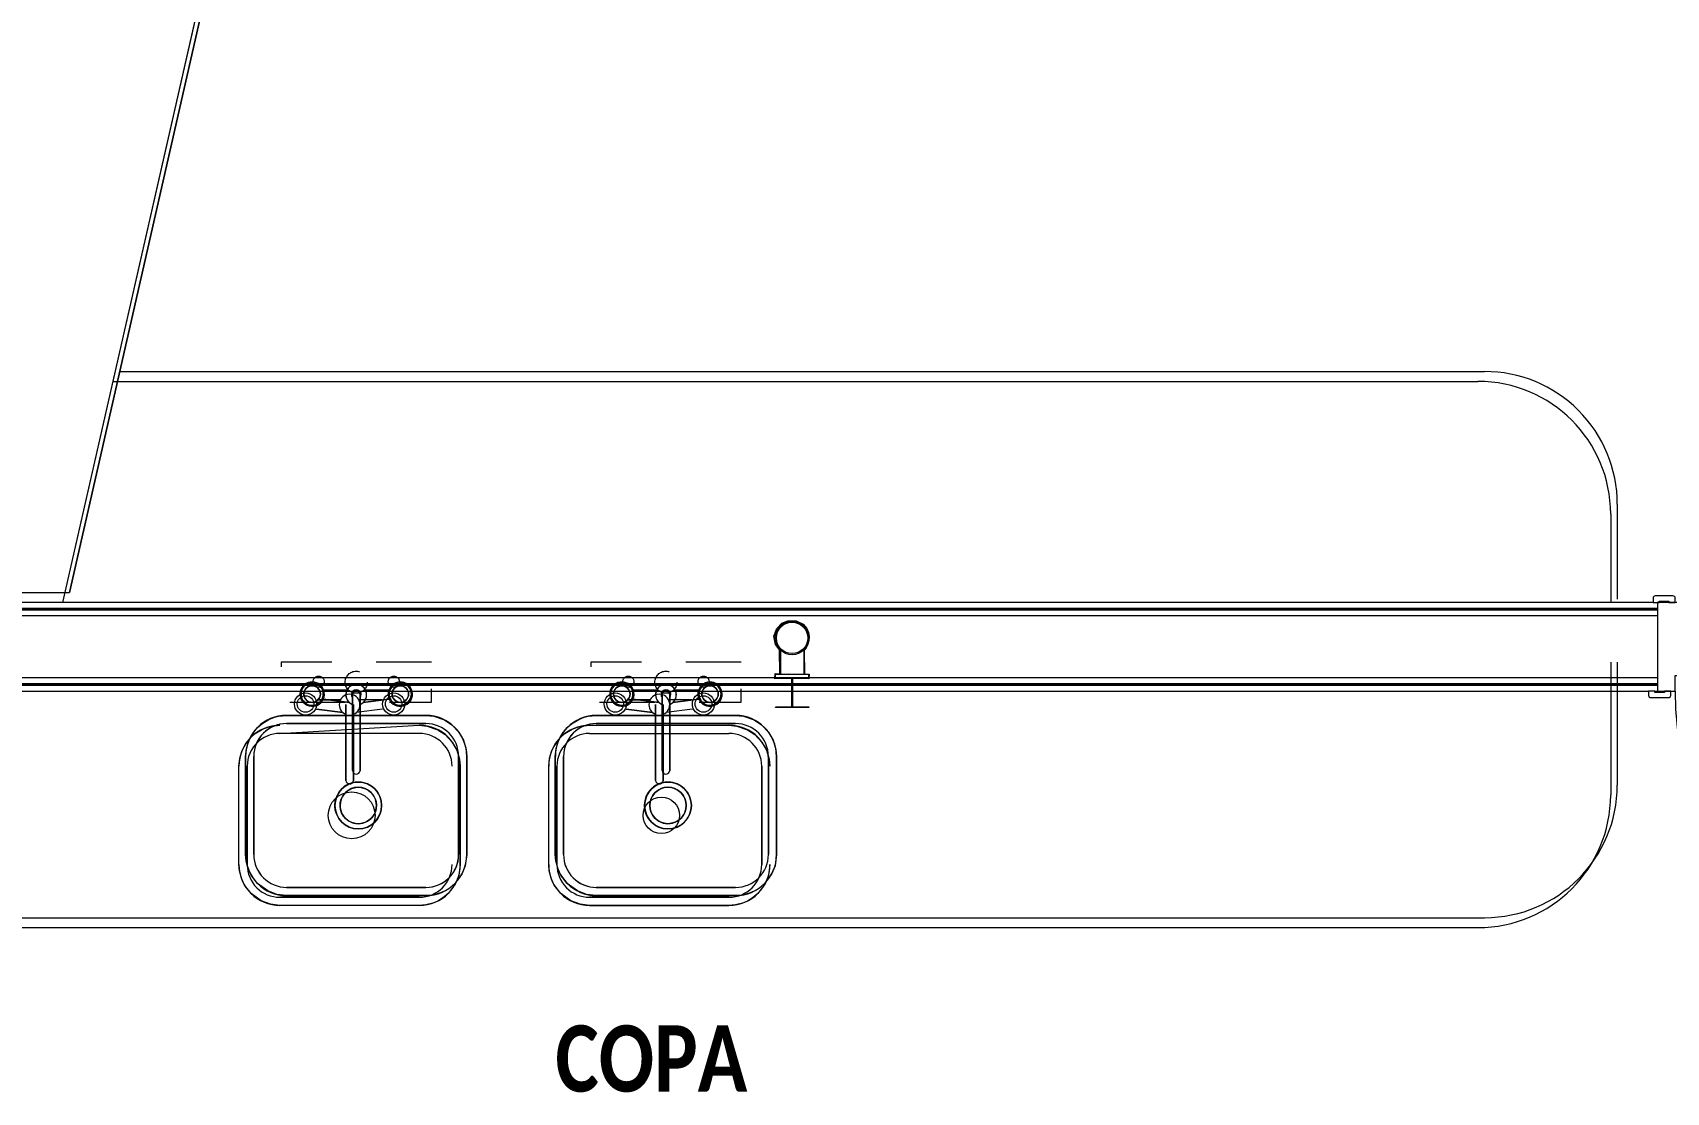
# Model space of a CAD drawing. Extents: x -14.2 to 52.3, y 3.7 to 90.9.
# Drawn here: x 23.91 to 27.602, y 9.316 to 11.713 of the extents above; entities that cross this region are included whole.
import ezdxf

# ---------------------------------------------------------------- set-up
doc = ezdxf.new("R2010")
doc.units = 0
doc.linetypes.add('limpo_PINI-PSG-PE-0102-LAZ-R00$0$IMPORT-HIDDEN2 _2_', pattern=[187.5, 125, -62.5])
for name, color, linetype, lineweight in [('limpo_PINI-PSG-PE-0102-LAZ-R00$0$0-20', 7, 'Continuous', 5), ('limpo_PINI-PSG-PE-0102-LAZ-R00$0$A-AREA-IDEN', 2, 'Continuous', 5), ('limpo_PINI-PSG-PE-0102-LAZ-R00$0$A-DETL-GENF', 1, 'Continuous', 5), ('limpo_PINI-PSG-PE-0102-LAZ-R00$0$A-DOOR', 31, 'Continuous', 5), ('limpo_PINI-PSG-PE-0102-LAZ-R00$0$A-WALL', 1, 'Continuous', 5), ('limpo_PINI-PSG-PE-0102-LAZ-R00$0$A-WALL-FNSH', 1, 'Continuous', 40), ('limpo_PINI-PSG-PE-0102-LAZ-R00$0$ARQ_WC_COZ', 135, 'Continuous', 5), ('limpo_PINI-PSG-PE-0102-LAZ-R00$0$LAYOUT_AMB_LAZ_dwg', 8, 'Continuous', 5), ('limpo_PINI-PSG-PE-0102-LAZ-R00$0$PNIN-HID-PL-0009-LAZ-R00_dwg', 8, 'Continuous', 5), ('limpo_PINI-PSG-PE-0102-LAZ-R00$0$TINTERNO', 135, 'Continuous', 5)]:
    doc.layers.add(name, color=color, linetype=linetype, lineweight=lineweight)
doc.layers.add('limpo_PINI-PSG-PE-0102-LAZ-R00$0$0-8', color=7, linetype='Continuous', lineweight=5, true_color=0x999999)
doc.layers.add('limpo_PINI-PSG-PE-0102-LAZ-R00$0$XR_ARQT', color=7, linetype='Continuous')
doc.layers.add('XR_ARQT', color=7, linetype='Continuous')
doc.styles.add('limpo_PINI-PSG-PE-0102-LAZ-R00$0$Calibri_B', font='calibrib.ttf', dxfattribs={"width": 0.8, "height": 150})

# ---------------------------------------------------------------- blocks, each defined once
blk = doc.blocks.new('limpo_PINI-PSG-PE-0102-LAZ-R00$0$LAZ GERAL - PNE_dwg-25011385-009 - PRE - PAV_ LAZER - GERAL')
at = {"layer": 'limpo_PINI-PSG-PE-0102-LAZ-R00$0$0-20', "flags": 128}
for points in [[(2.8566, -14.6616), (3.1714, -14.6616), (3.1893, -14.6634), (3.2132, -14.6716), (3.2301, -14.6826), (3.2461, -14.6994), (3.2564, -14.7175), (3.2627, -14.7384), (3.264, -14.7542), (3.264, -14.9764), (3.2606, -15.0015), (3.2526, -15.021), (3.2369, -15.0419), (3.2237, -15.0528), (3.2134, -15.059), (3.202, -15.0638), (3.186, -15.0679), (3.1714, -15.069), (2.8566, -15.069), (2.8348, -15.0664), (2.8139, -15.0586), (2.7911, -15.0419), (2.7766, -15.0231), (2.7701, -15.0095), (2.7651, -14.9907), (2.764, -14.9764), (2.764, -14.7542), (2.7658, -14.7361), (2.771, -14.7189), (2.7794, -14.7031), (2.7911, -14.6887), (2.8007, -14.6803), (2.8168, -14.6706), (2.8294, -14.6657), (2.8384, -14.6634)], [(3.5566, -14.6616), (3.8714, -14.6616), (3.8893, -14.6634), (3.9132, -14.6716), (3.9301, -14.6826), (3.9461, -14.6994), (3.9564, -14.7175), (3.9627, -14.7384), (3.964, -14.7542), (3.964, -14.9764), (3.9606, -15.0015), (3.9526, -15.021), (3.9369, -15.0419), (3.9237, -15.0528), (3.9134, -15.059), (3.902, -15.0638), (3.886, -15.0679), (3.8714, -15.069), (3.5566, -15.069), (3.5348, -15.0664), (3.5139, -15.0586), (3.4911, -15.0419), (3.4766, -15.0231), (3.4701, -15.0095), (3.4651, -14.9907), (3.464, -14.9764), (3.464, -14.7542), (3.4658, -14.7361), (3.471, -14.7189), (3.4794, -14.7031), (3.4911, -14.6887), (3.5007, -14.6803), (3.5168, -14.6706), (3.5294, -14.6657), (3.5384, -14.6634)]]:
    blk.add_lwpolyline(points, close=True, dxfattribs=at)
at = {"layer": 'limpo_PINI-PSG-PE-0102-LAZ-R00$0$0-8'}
for p, q in [((2.4796, -13.884), (5.5643, -13.884)), ((1.3655, -14.384), (2.3659, -14.384)), ((5.8643, -14.5414), (5.8643, -14.819)), ((3.0054, -14.6368), (3.0054, -14.6215)), ((3.0226, -14.6215), (3.0226, -14.6368)), ((3.7054, -14.6368), (3.7054, -14.6215)), ((3.7226, -14.6215), (3.7226, -14.6368)), ((2.8566, -14.6801), (3.0054, -14.6801)), ((3.5566, -14.6801), (3.7054, -14.6801)), ((2.0985, -15.119), (5.5643, -15.119))]:
    blk.add_line(p, q, dxfattribs=at)
at = {"layer": 'limpo_PINI-PSG-PE-0102-LAZ-R00$0$0-8', "flags": 128}
for points in [[(2.7226, -12.8155), (2.3659, -14.384), (2.7226, -12.8155)], [(5.8643, -14.184), (5.8643, -14.384), (5.8643, -14.3991)], [(2.9403, -14.6042), (2.9931, -14.6042), (2.9403, -14.6042)], [(3.0226, -14.6149), (3.0226, -14.7868), (3.0226, -14.6368), (3.0226, -14.6215), (3.0226, -14.6149)], [(3.6403, -14.6042), (3.6931, -14.6042), (3.6403, -14.6042)], [(3.7226, -14.6149), (3.7226, -14.7868), (3.7226, -14.6368), (3.7226, -14.6215), (3.7226, -14.6149)], [(3.0226, -14.6616), (3.1714, -14.6616), (3.0927, -14.6616), (3.014, -14.6616), (2.9353, -14.6616), (2.8566, -14.6616), (3.0054, -14.6616)], [(3.1714, -14.6801), (3.0927, -14.6801), (3.014, -14.6801), (2.9353, -14.6801), (2.8566, -14.6801), (2.9353, -14.6801), (3.014, -14.6801), (3.0927, -14.6801), (3.1714, -14.6801), (3.0226, -14.6801)], [(3.7226, -14.6616), (3.8714, -14.6616), (3.7927, -14.6616), (3.714, -14.6616), (3.6353, -14.6616), (3.5566, -14.6616), (3.7054, -14.6616)], [(3.8714, -14.6801), (3.7927, -14.6801), (3.714, -14.6801), (3.6353, -14.6801), (3.5566, -14.6801), (3.6353, -14.6801), (3.714, -14.6801), (3.7927, -14.6801), (3.8714, -14.6801), (3.7226, -14.6801)], [(2.7825, -14.7542), (2.7825, -14.8098), (2.7825, -14.8653), (2.7825, -14.9209), (2.7825, -14.9764), (2.7825, -14.9209), (2.7825, -14.8653), (2.7825, -14.8098), (2.7825, -14.7542), (2.7825, -14.9764)], [(3.2455, -14.7542), (3.2455, -14.9764), (3.2455, -14.9209), (3.2455, -14.8653), (3.2455, -14.8098), (3.2455, -14.7542), (3.2455, -14.8098), (3.2455, -14.8653), (3.2455, -14.9209), (3.2455, -14.9764)], [(3.264, -14.9764), (3.264, -14.9209), (3.264, -14.8653), (3.264, -14.8098), (3.264, -14.7542), (3.264, -14.9764)], [(3.4825, -14.7542), (3.4825, -14.8098), (3.4825, -14.8653), (3.4825, -14.9209), (3.4825, -14.9764), (3.4825, -14.9209), (3.4825, -14.8653), (3.4825, -14.8098), (3.4825, -14.7542), (3.4825, -14.9764)], [(3.9455, -14.7542), (3.9455, -14.9764), (3.9455, -14.9209), (3.9455, -14.8653), (3.9455, -14.8098), (3.9455, -14.7542), (3.9455, -14.8098), (3.9455, -14.8653), (3.9455, -14.9209), (3.9455, -14.9764)], [(3.1714, -15.0505), (2.8566, -15.0505), (2.9353, -15.0505), (3.014, -15.0505), (3.0927, -15.0505), (3.1714, -15.0505), (3.0927, -15.0505), (3.014, -15.0505), (2.9353, -15.0505), (2.8566, -15.0505)], [(3.8714, -15.0505), (3.5566, -15.0505), (3.6353, -15.0505), (3.714, -15.0505), (3.7927, -15.0505), (3.8714, -15.0505), (3.7927, -15.0505), (3.714, -15.0505), (3.6353, -15.0505), (3.5566, -15.0505)]]:
    blk.add_lwpolyline(points, dxfattribs=at)
for points in [[(3.0054, -14.7865), (3.0054, -14.6149)], [(3.0349, -14.6042), (3.0877, -14.6042)], [(3.7054, -14.7865), (3.7054, -14.6149)], [(3.7349, -14.6042), (3.7877, -14.6042)], [(2.9988, -14.6328), (2.9394, -14.6251)], [(3.0886, -14.6251), (3.0292, -14.6328)], [(3.6988, -14.6328), (3.6394, -14.6251)], [(3.7886, -14.6251), (3.7292, -14.6328)], [(2.764, -14.7542), (2.764, -14.8098), (2.764, -14.8653), (2.764, -14.9209), (2.764, -14.9764)], [(3.464, -14.7542), (3.464, -14.8098), (3.464, -14.8653), (3.464, -14.9209), (3.464, -14.9764)], [(3.964, -14.9764), (3.964, -14.9209), (3.964, -14.8653), (3.964, -14.8098), (3.964, -14.7542)], [(2.8566, -15.069), (2.9353, -15.069), (3.014, -15.069), (3.0927, -15.069), (3.1714, -15.069)], [(3.5566, -15.069), (3.6353, -15.069), (3.714, -15.069), (3.7927, -15.069), (3.8714, -15.069)]]:
    blk.add_lwpolyline(points, close=True, dxfattribs=at)
at = {"layer": 'limpo_PINI-PSG-PE-0102-LAZ-R00$0$0-8'}
for centre, radius in [((3.0186, -14.8653), 0.0529), ((3.7186, -14.8653), 0.0412)]:
    blk.add_circle(centre, radius, dxfattribs=at)
for centre, radius, start, end in [((3.014, -14.6149), 0.00861, 0, 180), ((3.014, -14.6149), 0.0235, 310.3393, 27.07), ((3.714, -14.6149), 0.0108, 322.7455, 217.2536), ((3.714, -14.6149), 0.0235, 310.3393, 27.07), ((3.8136, -14.6134), 0.0187, 269.9998, 89.9998), ((3.1714, -14.7542), 0.0926, 0, 90), ((3.1714, -14.7542), 0.0926, 0, 90), ((3.014, -14.7855), 0.0087, 186.7527, 350.9019), ((3.7186, -14.8653), 0.0412, 0, 180)]:
    blk.add_arc(centre, radius, start, end, dxfattribs=at)
for centre, major_axis, start_param, end_param in [((5.5643, -14.184), (-0.1148, 0.2772), 4.319691, 5.890488), ((2.9144, -14.6135), (-0.0275, 0.0016), 3.545381, 9.049741), ((3.1136, -14.6135), (-0.0276, 0.0004), 0.449153, 5.953753), ((3.6144, -14.6135), (-0.0269, 0.006), 3.706255, 9.210615), ((3.8136, -14.6135), (0.0269, 0.0059), 3.358918, 8.863518), ((2.9143, -14.6135), (0.0231, 0.0096), 1.178102, 4.319695), ((2.9143, -14.6135), (0.0131, 0.0213), 0.553575, 3.695168), ((2.9143, -14.6134), (0.0054, 0.0179), 0.293999, 3.435591), ((2.9143, -14.6134), (0.0098, 0.0159), 0.553577, 3.69517), ((2.9143, -14.6135), (-0.0096, 0.0231), 2.748894, 5.890487), ((2.9143, -14.6135), (-0.0177, 0.0177), 2.356194, 5.497787), ((2.9143, -14.6134), (-0.0182, 0.0043), 1.802619, 4.944211), ((2.9143, -14.6134), (-0.0132, 0.0132), 2.356194, 5.497787), ((2.9144, -14.6135), (-0.0226, 0.0158), 3.316843, 4.095668), ((2.9144, -14.6135), (-0.0269, 0.006), 2.927429, 3.706254), ((3.014, -14.6149), (-0.0221, 0.0081), 6.162744, 7.501949), ((3.014, -14.6149), (-0.019, 0.0138), 0.156462, 1.495667), ((3.014, -14.6149), (0.0166, 0.0166), 0.785389, 3.551763), ((3.014, -14.6149), (-0.0166, 0.0166), 5.497782, 6.596118), ((3.014, -14.6149), (-0.0069, 0.00833), 3.370057, 7.812061), ((3.014, -14.6149), (0.0103, 0.0035), 5.307874, 9.749878), ((3.014, -14.6149), (-0.0085, 0.00138), 3.302481, 6.444049), ((3.014, -14.6149), (-0.023, 0.0048), 2.151104, 4.917478), ((3.014, -14.6149), (0.0123, 0.02), 5.734016, 6.832351), ((3.014, -14.6149), (-0.0235, 0.001), 2.315523, 3.654728), ((3.1136, -14.6135), (-0.0275, 0.0014), 5.988732, 6.767317), ((3.1136, -14.6135), (-0.0271, 0.0048), 6.114626, 6.893211), ((3.1136, -14.6135), (-0.0177, 0.0177), 5.49779, 8.639383), ((3.1136, -14.6135), (-0.025, 0), 4.712389, 7.853982), ((3.1136, -14.6134), (-0.0132, 0.0132), 5.497779, 8.639372), ((3.1136, -14.6134), (0.0132, 0.0132), 0.785395, 3.926988), ((3.1136, -14.6135), (0.0239, 0.0072), 4.418386, 7.559978), ((3.1136, -14.6135), (0, 0.025), 3.141585, 6.283178), ((3.1136, -14.6134), (0.0185, 0.003), 4.551514, 7.693106), ((3.1136, -14.6134), (-0.0098, 0.0159), 2.58802, 5.729612), ((3.6143, -14.6135), (-0.0131, 0.0213), 5.729609, 8.871201), ((3.6143, -14.6135), (-0.0247, 0.004), 4.873264, 8.014856), ((3.6143, -14.6134), (0.0054, 0.0179), 0.294001, 3.435594), ((3.6143, -14.6134), (0.0186, 0.0023), 1.448308, 4.5899), ((3.6143, -14.6135), (-0.0247, 0.004), 1.731669, 4.873262), ((3.6143, -14.6135), (-0.0131, 0.0213), 2.588019, 5.729612), ((3.6143, -14.6134), (0.0182, 0.0043), 4.480562, 7.622155), ((3.6143, -14.6134), (-0.0098, 0.0159), 2.58802, 5.729612), ((3.6144, -14.6135), (-0.0226, 0.0158), 3.31684, 4.095665), ((3.6144, -14.6135), (0.0272, 0.0047), 5.676323, 6.455148), ((3.714, -14.6149), (-0.0156, 0.0176), 0.37096, 1.710165), ((3.714, -14.6149), (0.02, 0.0123), 2.119967, 3.459172), ((3.714, -14.6149), (0.0217, 0.009), 1.178099, 3.944473), ((3.714, -14.6149), (-0.0229, 0.0054), 4.944212, 6.042547), ((3.714, -14.6149), (-0.0063, 0.0088), 3.44101, 7.883014), ((3.714, -14.6149), (-0.00796, 0.0033), 3.534293, 6.675886), ((3.714, -14.6149), (-0.00838, 0.00198), 3.373429, 6.514997), ((3.714, -14.6149), (-0.0044, 0.0231), 3.329211, 6.095585), ((3.714, -14.6149), (0.0228, 0.0055), 0.236234, 1.334569), ((3.714, -14.6149), (-0.0185, 0.0145), 2.940047, 4.279252), ((3.8136, -14.6135), (-0.0272, 0.0047), 6.111223, 6.889808), ((3.8136, -14.6135), (-0.012, 0.0248), 0.777719, 1.556303), ((3.8136, -14.6135), (-0.004, 0.0247), 6.122308, 9.263901), ((3.8136, -14.6135), (-0.0231, 0.0096), 5.105083, 8.246676), ((3.8136, -14.6134), (-0.0098, 0.0159), 5.729612, 8.871205), ((3.8136, -14.6134), (-0.0159, 0.0098), 5.265962, 8.407554), ((3.8136, -14.6135), (0.0177, 0.0177), 3.926992, 7.068585), ((3.8136, -14.6135), (0.0031, 0.0248), 3.264081, 6.405673), ((3.8136, -14.6134), (0.0173, 0.0072), 4.319685, 7.461278), ((3.014, -14.6149), (0.0213, 0.0099), 3.574958, 3.903792), ((3.014, -14.6149), (0.0215, 0.0096), 4.668173, 4.997007), ((3.714, -14.6149), (-0.0221, 0.0081), 1.218768, 1.547602), ((3.714, -14.6149), (0.0197, 0.0129), 4.507295, 4.83613), ((2.8566, -14.7542), (0.0354, 0.0855), 0.392698, 1.963494), ((2.8566, -14.7542), (-0.0655, 0.0655), 5.49779, 7.068587), ((2.8566, -14.7542), (-0.0389, 0.063), 5.72961, 7.300407), ((2.8566, -14.7542), (-0.0389, 0.063), 5.729612, 7.300408), ((2.8566, -14.7542), (-0.0524, 0.0524), 5.49779, 7.068587), ((3.1714, -14.7542), (-0.0433, 0.0601), 4.08787, 5.658666), ((3.1714, -14.7542), (-0.0433, 0.0601), 4.08787, 5.658666), ((3.1714, -14.7542), (-0.0433, 0.0601), 4.08787, 5.658666), ((3.5566, -14.7542), (-0.0268, 0.0886), 5.989185, 7.559981), ((3.5566, -14.7542), (-0.0213, 0.0901), 6.051366, 7.622162), ((3.5566, -14.7542), (-0.0283, 0.0684), 5.890489, 7.461285), ((3.5566, -14.7542), (-0.0283, 0.0684), 5.890488, 7.461284), ((3.5566, -14.7542), (-0.0215, 0.0709), 5.989185, 7.559982), ((3.8714, -14.7542), (-0.0354, 0.0855), 4.319691, 5.890487), ((3.8714, -14.7542), (-0.0354, 0.0855), 4.319691, 5.890487), ((3.8714, -14.7542), (-0.0283, 0.0684), 4.319691, 5.890488), ((3.8714, -14.7542), (-0.0283, 0.0684), 4.319691, 5.890488), ((3.8714, -14.7542), (-0.0283, 0.0684), 4.319691, 5.890488), ((3.014, -14.7855), (-0.0079, 0.00365), 0.550326, 3.415271), ((3.714, -14.7855), (0.00578, 0.0065), 2.41512, 5.280064), ((3.714, -14.7855), (0.00578, 0.0065), 2.415121, 5.280066), ((3.0186, -14.8653), (0.045, 0.0278), 5.729611, 8.871203), ((3.0186, -14.8653), (-0.0506, 0.0153), 3.435595, 6.577191), ((3.0186, -14.8653), (-0.0506, 0.0153), 3.435595, 6.577188), ((3.0186, -14.8653), (0.0341, 0.0231), 5.688038, 8.829631), ((3.0186, -14.8653), (0.0341, 0.0231), 5.688038, 8.829631), ((3.0186, -14.8653), (0.0334, 0.0241), 5.658661, 8.800253), ((3.7186, -14.8653), (0.0489, 0.0203), 5.890485, 9.03208), ((3.7186, -14.8653), (0.0489, 0.0203), 5.890485, 9.032077), ((3.7186, -14.8653), (0.0489, 0.0203), 5.890485, 9.032077), ((3.7186, -14.8653), (0.038, 0.0158), 5.890478, 9.032071), ((3.7186, -14.8653), (0.038, 0.0158), 5.890478, 9.032071), ((5.5643, -14.819), (0, 0.3), 3.141593, 4.712389), ((3.0186, -14.8653), (-0.0153, 0.0506), 1.276794, 4.418386), ((3.0186, -14.8653), (0.0203, 0.0489), 1.963499, 5.105089), ((3.0186, -14.8653), (0.0203, 0.0489), 1.963496, 5.105088), ((3.0186, -14.8653), (-0.0216, 0.035), 1.017219, 4.158812), ((3.0186, -14.8653), (-0.0216, 0.035), 1.017219, 4.158812), ((3.0186, -14.8653), (-0.0334, 0.0241), 0.624522, 3.766115), ((3.7186, -14.8653), (0.0429, 0.0309), 2.517069, 5.658662), ((3.7186, -14.8653), (0.0203, 0.0489), 1.963495, 5.105085), ((3.7186, -14.8653), (0.0429, 0.0309), 2.51707, 5.658662), ((3.7186, -14.8653), (0.0291, 0.0291), 2.356196, 5.497789), ((3.7186, -14.8653), (0.0291, 0.0291), 2.356196, 5.497789), ((3.7186, -14.8653), (-0.038, 0.0158), 0.392701, 3.534293), ((2.8566, -14.9764), (0.0487, 0.0788), 2.124368, 3.695165), ((2.8566, -14.9764), (0.0354, 0.0855), 1.963492, 3.534289), ((2.8566, -14.9764), (0.0283, 0.0684), 1.963496, 3.534293), ((2.8566, -14.9764), (0.0283, 0.0684), 1.963495, 3.534292), ((2.8566, -14.9764), (-0.0119, 0.0731), 1.40992, 2.980717), ((3.1714, -14.9764), (0.0721, 0.017), 4.480566, 6.051363), ((3.1714, -14.9764), (0.0721, 0.017), 4.480566, 6.051363), ((3.1714, -14.9764), (0.0213, 0.0901), 3.373416, 4.944212), ((3.1714, -14.9764), (-0.0148, 0.0914), 2.980716, 4.551512), ((3.1714, -14.9764), (0.0684, 0.0283), 4.319693, 5.890489), ((3.5566, -14.9764), (-0.0788, 0.0487), 0.553574, 2.12437), ((3.5566, -14.9764), (-0.0855, 0.0354), 0.392701, 1.963497), ((3.5566, -14.9764), (-0.0584, 0.0456), 0.662908, 2.233704), ((3.5566, -14.9764), (-0.0584, 0.0456), 0.662908, 2.233704), ((3.5566, -14.9764), (-0.0653, 0.035), 0.491398, 2.062195), ((3.8714, -14.9764), (0.0524, 0.0524), 3.926991, 5.497787), ((3.8714, -14.9764), (0.0524, 0.0524), 3.926991, 5.497787), ((3.8714, -14.9764), (0, 0.0926), 3.141593, 4.712389), ((3.8714, -14.9764), (0.0148, 0.0914), 3.302467, 4.873263), ((3.8714, -14.9764), (0.0524, 0.0524), 3.926991, 5.497787)]:
    blk.add_ellipse(centre, major_axis=major_axis, ratio=1, start_param=start_param, end_param=end_param, dxfattribs=at)
for centre, major_axis in [((2.9143, -14.6134), (0.0173, 0.0072)), ((3.1136, -14.6134), (0.0132, 0.0132)), ((3.6143, -14.6134), (0.0182, 0.0043)), ((3.8136, -14.6134), (-0.0132, 0.0132)), ((3.7186, -14.8653), (0.0489, 0.0203)), ((3.0186, -14.8653), (0.0334, 0.0241))]:
    blk.add_ellipse(centre, major_axis=major_axis, ratio=1, dxfattribs=at)
blk = doc.blocks.new('limpo_PINI-PSG-PE-0102-LAZ-R00$0$DAA_002_MAD_ABR_1FO - 80 X 210-2120644-5PPE_008_LAZER__P_A_0_09_')
at = {"layer": 'limpo_PINI-PSG-PE-0102-LAZ-R00$0$A-DETL-GENF', "lineweight": 15}
for p, q in [((-405, 115), (-445, 115)), ((445, 115), (405, 115)), ((-450, 110), (-450, 100)), ((-450, 100), (-436, 100)), ((-390, 100), (-440, 100)), ((-440, 100), (-440, -100)), ((-436, 100), (-436, 103)), ((-436, 103), (-414, 103)), ((-414, 103), (-414, 100)), ((-414, 100), (-400, 100)), ((-400, 100), (-400, 110)), ((-390, -65), (-390, 100)), ((390, 100), (390, -65)), ((440, 100), (390, 100)), ((400, 110), (400, 100)), ((400, 100), (414, 100)), ((414, 100), (414, 103)), ((414, 103), (436, 103)), ((436, 103), (436, 100)), ((436, 100), (450, 100)), ((440, -100), (440, 100)), ((450, 100), (450, 110)), ((-400, -100), (-400, -65)), ((-400, -65), (-390, -65)), ((390, -65), (400, -65)), ((400, -65), (400, -100)), ((-446, -100), (-460, -100)), ((-460, -100), (-460, -110)), ((-446, -103), (-446, -100)), ((-424, -103), (-446, -103)), ((-440, -100), (-400, -100)), ((-410, -100), (-424, -100)), ((-424, -100), (-424, -103)), ((-410, -110), (-410, -100)), ((365, -100), (365, -900)), ((400, -100), (365, -100)), ((400, -900), (400, -100)), ((400, -100), (440, -100)), ((424, -100), (410, -100)), ((410, -100), (410, -110)), ((424, -103), (424, -100)), ((446, -103), (424, -103)), ((460, -100), (446, -100)), ((446, -100), (446, -103)), ((460, -110), (460, -100)), ((-455, -115), (-415, -115)), ((415, -115), (455, -115)), ((365, -900), (400, -900))]:
    blk.add_line(p, q, dxfattribs=at)
at = {"layer": 'limpo_PINI-PSG-PE-0102-LAZ-R00$0$A-DETL-GENF'}
for p, q in [((400, -65), (405, -65)), ((405, -65), (405, -100)), ((365, -105), (400, -105)), ((330, -745), (330, -865)), ((340, -845), (340, -745)), ((425, -745), (425, -845)), ((435, -865), (435, -745)), ((340, -845), (340, -855)), ((360, -845), (340, -845)), ((365, -820), (360, -820)), ((360, -820), (360, -845)), ((360, -845), (360, -855)), ((365, -880), (365, -820)), ((400, -820), (400, -880)), ((405, -820), (400, -820)), ((405, -845), (405, -820)), ((405, -845), (405, -855)), ((425, -845), (405, -845)), ((425, -845), (425, -855)), ((340, -865), (340, -855)), ((340, -855), (360, -855)), ((360, -855), (360, -880)), ((360, -880), (365, -880)), ((400, -880), (405, -880)), ((405, -880), (405, -855)), ((405, -855), (425, -855)), ((425, -855), (425, -865))]:
    blk.add_line(p, q, dxfattribs=at)
at = {"layer": 'limpo_PINI-PSG-PE-0102-LAZ-R00$0$A-DETL-GENF', "lineweight": 15}
blk.add_circle((402.5, -102.5), 3.54, dxfattribs=at)
for centre, start, end in [((-445, 110), 90, 180), ((-405, 110), 360, 90), ((405, 110), 90, 180), ((445, 110), 0, 90), ((-455, -110), 180, 270), ((-415, -110), 270, 0), ((415, -110), 180, 270), ((455, -110), 270, 360)]:
    blk.add_arc(centre, 5, start, end, dxfattribs=at)
at = {"layer": 'limpo_PINI-PSG-PE-0102-LAZ-R00$0$A-DETL-GENF'}
for centre, radius, start, end in [((400, -100), 800, 180, 270), ((335, -745), 5, 0, 180), ((430, -745), 5, 0, 180), ((335, -865), 5, 180, 360), ((430, -865), 5, 180, 0)]:
    blk.add_arc(centre, radius, start, end, dxfattribs=at)
blk = doc.blocks.new('limpo_PINI-PSG-PE-0102-LAZ-R00$0$LAYOUT_AMB_LAZ_dwg-2867451-5PPE_008_LAZER__P_A_0_09_')
at = {"color": 9, "lineweight": 5}
for p, q in [((33150.4, 4391.8), (33150.4, 4407.1)), ((33233.7, 4403.5), (33174.2, 4395.8)), ((33232.7, 4424.4), (33180, 4424.4)), ((33850.4, 4391.8), (33850.4, 4407.1)), ((33933.7, 4403.5), (33874.2, 4395.8)), ((33932.7, 4424.4), (33880, 4424.4)), ((33701.6, 4348.4), (34016.5, 4348.4)), ((32909, 4052.2), (32909, 4274.4))]:
    blk.add_line(p, q, dxfattribs=at)
at = {"color": 9, "lineweight": 5, "flags": 128}
for points in [[(32511, 4644.6), (32867.6, 6213.1)], [(33085.4, 4424.4), (33138.1, 4424.4), (33085.4, 4424.4)], [(33785.4, 4424.4), (33838.1, 4424.4), (33785.4, 4424.4)], [(33316.5, 3959.6), (33001.6, 3959.6), (32979.9, 3962.2), (32959, 3970), (32936.2, 3986.7), (32921.6, 4005.5), (32915.2, 4019.1), (32910.2, 4037.9), (32909, 4052.2), (32909, 4274.4), (32910.8, 4292.5), (32916.1, 4309.7), (32924.4, 4325.5), (32936.2, 4339.8), (32945.8, 4348.2), (32961.8, 4358), (32974.4, 4362.9), (32983.4, 4365.2), (33001.6, 4367)], [(33316.5, 4348.4), (33001.6, 4348.4), (33316.5, 4367), (33334.4, 4365.2), (33358.3, 4357), (33375.1, 4346), (33391.1, 4329.1), (33401.5, 4311.1), (33407.7, 4290.1), (33409, 4274.4)], [(33609, 4052.2), (33609, 4274.4), (33610.8, 4292.5), (33616.1, 4309.7), (33624.4, 4325.5), (33636.2, 4339.8), (33645.8, 4348.2), (33661.8, 4358), (33674.4, 4362.9), (33683.4, 4365.2), (33701.6, 4367), (34016.5, 4367), (34034.4, 4365.2), (34058.3, 4357), (34075.1, 4346), (34091.1, 4329.1), (34101.5, 4311.1), (34107.7, 4290.1), (34109, 4274.4)], [(33409, 4052.2), (33409, 4274.4), (33409, 4052.2), (33405.6, 4027.1), (33397.6, 4007.6), (33381.9, 3986.7), (33368.8, 3975.8), (33358.4, 3969.6), (33347.1, 3964.8), (33331.1, 3960.7), (33316.5, 3959.6), (33001.6, 3959.6)], [(33701.6, 3959.6), (34016.5, 3959.6), (33701.6, 3959.6), (33679.9, 3962.2), (33659, 3970), (33636.2, 3986.7), (33621.6, 4005.5), (33615.2, 4019.1), (33610.2, 4037.9), (33609, 4052.2), (33609, 4274.4)], [(34109, 4052.2), (34105.6, 4027.1), (34097.6, 4007.6), (34081.9, 3986.7), (34068.8, 3975.8), (34058.4, 3969.6), (34047.1, 3964.8), (34031.1, 3960.7), (34016.5, 3959.6)], [(34016.5, 3978.1), (33701.6, 3978.1), (34016.5, 3978.1)]]:
    blk.add_lwpolyline(points, dxfattribs=at)
for points in [[(33143.8, 4395.8), (33084.4, 4403.5)], [(33150.4, 4242.1), (33150.4, 4413.7)], [(33167.6, 4391.8), (33167.6, 4241.7), (33167.6, 4413.7), (33167.6, 4407.1)], [(33843.8, 4395.8), (33784.4, 4403.5)], [(33850.4, 4242.1), (33850.4, 4413.7)], [(33867.6, 4391.8), (33867.6, 4241.7), (33867.6, 4413.7), (33867.6, 4407.1)], [(32927.6, 4274.4), (32927.6, 4052.2)], [(33627.6, 4052.2), (33627.6, 4274.4)], [(34090.5, 4052.2), (34090.5, 4274.4)], [(33001.6, 3978.1), (33316.5, 3978.1)]]:
    blk.add_lwpolyline(points, close=True, dxfattribs=at)
at = {"color": 9, "lineweight": 5}
for centre, radius in [((33059.4, 4415.1), 25), ((33059.4, 4415.2), 18.7), ((33258.7, 4415.1), 25), ((33258.7, 4415.2), 18.7), ((33759.4, 4415.1), 25), ((33759.4, 4415.2), 18.7), ((33958.7, 4415.1), 25), ((33958.7, 4415.2), 18.7), ((33163.7, 4163.3), 52.9), ((33863.7, 4163.3), 41.2)]:
    blk.add_circle(centre, radius, dxfattribs=at)
for centre, radius, start, end in [((33159, 4413.7), 23.5, 291.4984, 250.2001), ((33859, 4413.7), 23.5, 291.4984, 250.2001), ((33001.6, 4274.4), 92.6, 90, 180), ((33316.5, 4274.4), 92.6, 0, 90), ((33701.6, 4274.4), 92.6, 90, 180), ((34016.5, 4274.4), 92.6, 0, 90), ((33001.6, 4274.4), 74.1, 90, 180), ((33316.5, 4274.4), 74.1, 0, 90), ((33701.6, 4274.4), 74.1, 90, 180), ((34016.5, 4274.4), 74.1, 0, 90), ((33159, 4243.1), 8.7, 186.7527, 350.902), ((33859, 4243.1), 8.7, 186.7527, 350.902), ((33001.6, 4052.2), 92.6, 180, 270), ((33001.6, 4052.2), 74.1, 180, 270), ((33316.5, 4052.2), 92.6, 270, 0), ((33316.5, 4052.2), 74.1, 270, 360), ((33701.6, 4052.2), 92.6, 180, 270), ((33701.6, 4052.2), 74.1, 180, 270), ((34016.5, 4052.2), 92.6, 270, 0), ((34016.5, 4052.2), 74.1, 270, 360)]:
    blk.add_arc(centre, radius, start, end, dxfattribs=at)
at = {"layer": 'limpo_PINI-PSG-PE-0102-LAZ-R00$0$ARQ_WC_COZ', "color": 9}
for p, q in [((32511, 4644.6), (32867.6, 6213.1)), ((32624.7, 5144.6), (35709.3, 5144.6)), ((36009.3, 4844.6), (36009.3, 4644.6)), ((36009.3, 4509.6), (36009.3, 4209.6)), ((32243.6, 3909.6), (35709.3, 3909.6))]:
    blk.add_line(p, q, dxfattribs=at)
for centre, start, end in [((35709.3, 4844.6), 0, 90), ((35709.3, 4209.6), 270, 0)]:
    blk.add_arc(centre, 300, start, end, dxfattribs=at)
blk = doc.blocks.new('limpo_PINI-PSG-PE-0102-LAZ-R00$0$PNIN-HID-PL-0009-LAZ-R00_dwg-3604853-5PPE_008_LAZER__P_A_0_09_')
at = {"color": 9, "lineweight": 5}
for p, q in [((35232.6, 4542.5), (35232.6, 4486.8)), ((35285.5, 4542.5), (35285.5, 4486.8)), ((35296.4, 4486.8), (35221.7, 4486.8)), ((35259, 4412.8), (35259, 4478.2)), ((35296.4, 4412.8), (35221.7, 4412.8))]:
    blk.add_line(p, q, dxfattribs=at)
at = {"color": 9, "lineweight": 5, "flags": 128}
blk.add_lwpolyline([(35297, 4412.4), (35221.3, 4412.4), (35221.3, 4413.4), (35258.6, 4413.2), (35258.1, 4477.6), (35220.2, 4477.2), (35220.6, 4488.9), (35231, 4488.7), (35230.5, 4542.4), (35221.4, 4554.5), (35218, 4573.9), (35224.4, 4591.3), (35235.7, 4602.8), (35249.5, 4608.1), (35268.1, 4608.6), (35283.7, 4600.7), (35292.1, 4590.8), (35295.7, 4582), (35297.6, 4572), (35297.1, 4563.1), (35294.9, 4555.9), (35290.6, 4547.4), (35286.4, 4541.8), (35287, 4487.9), (35297.3, 4487.6), (35297.1, 4477.1), (35260, 4477.6), (35259.9, 4413.2), (35297, 4413.5)], close=True, dxfattribs=at)
at = {"color": 9, "linetype": 'limpo_PINI-PSG-PE-0102-LAZ-R00$0$IMPORT-HIDDEN2 _2_', "lineweight": 5, "flags": 128}
for points in [[(34443.8, 4514.6), (34103.8, 4514.6), (34103.8, 4424.6), (34443.8, 4424.6), (34443.8, 4514.6)], [(35143.8, 4514.6), (34803.8, 4514.6), (34803.8, 4424.6), (35143.8, 4424.6), (35143.8, 4514.6)]]:
    blk.add_lwpolyline(points, dxfattribs=at)
at = {"color": 9, "lineweight": 5, "flags": 128}
blk.add_lwpolyline([(35296.4, 4486.8), (35296.4, 4478.2), (35221.7, 4478.2), (35221.7, 4486.8)], dxfattribs=at)
at = {"color": 9, "lineweight": 5}
blk.add_circle((35259, 4569.8), 38, dxfattribs=at)
at = {"color": 9, "linetype": 'limpo_PINI-PSG-PE-0102-LAZ-R00$0$IMPORT-HIDDEN2 _2_', "lineweight": 5}
for centre, radius in [((34188.8, 4470.9), 12.5), ((34273.8, 4469.6), 25), ((34358.8, 4470.9), 12.5), ((34888.8, 4470.9), 12.5), ((34973.8, 4469.6), 25), ((35058.8, 4470.9), 12.5)]:
    blk.add_circle(centre, radius, dxfattribs=at)
at = {"layer": 'limpo_PINI-PSG-PE-0102-LAZ-R00$0$TINTERNO', "color": 9}
blk.add_circle((35259, 4569.8), 35.6, dxfattribs=at)
blk = doc.blocks.new('limpo_PINI-PSG-PE-0102-LAZ-R00$0$A$C745163c0')
at = {"layer": 'limpo_PINI-PSG-PE-0102-LAZ-R00$0$A-WALL', "color": 170, "lineweight": 40}
for p, q in [((13500, -11200.1), (9530, -11200.1)), ((8864.9, -11370.1), (13500, -11370.1))]:
    blk.add_line(p, q, dxfattribs=at)
at = {"layer": 'limpo_PINI-PSG-PE-0102-LAZ-R00$0$A-WALL', "color": 50}
for p, q in [((13500, -11215.1), (9545, -11215.1)), ((13500, -11355.1), (8855.4, -11355.1))]:
    blk.add_line(p, q, dxfattribs=at)
at = {"layer": 'limpo_PINI-PSG-PE-0102-LAZ-R00$0$A-WALL-FNSH', "lineweight": 5}
for p, q in [((13490, -11185.1), (9545, -11185.1)), ((8874.5, -11385.1), (13480, -11385.1)), ((13494, -11385.1), (13500, -11385.1))]:
    blk.add_line(p, q, dxfattribs=at)
at = {"layer": 'limpo_PINI-PSG-PE-0102-LAZ-R00$0$A-DOOR'}
blk.add_blockref('limpo_PINI-PSG-PE-0102-LAZ-R00$0$DAA_002_MAD_ABR_1FO - 80 X 210-2120644-5PPE_008_LAZER__P_A_0_09_', (13940, -11285.1), dxfattribs=at)
at = {"layer": 'limpo_PINI-PSG-PE-0102-LAZ-R00$0$LAYOUT_AMB_LAZ_dwg', "color": 9}
blk.add_blockref('limpo_PINI-PSG-PE-0102-LAZ-R00$0$LAYOUT_AMB_LAZ_dwg-2867451-5PPE_008_LAZER__P_A_0_09_', (-22615.1, -15829.6), dxfattribs=at)
at = {"layer": 'limpo_PINI-PSG-PE-0102-LAZ-R00$0$PNIN-HID-PL-0009-LAZ-R00_dwg', "color": 9}
blk.add_blockref('limpo_PINI-PSG-PE-0102-LAZ-R00$0$PNIN-HID-PL-0009-LAZ-R00_dwg-3604853-5PPE_008_LAZER__P_A_0_09_', (-23714.9, -15834.7), dxfattribs=at)
at = {"layer": 'limpo_PINI-PSG-PE-0102-LAZ-R00$0$A-AREA-IDEN', "insert": (11009.1, -12141.1), "char_height": 150, "width": 538.734, "attachment_point": 1, "style": 'limpo_PINI-PSG-PE-0102-LAZ-R00$0$Calibri_B'}
blk.add_mtext('COPA', dxfattribs=at)
blk = doc.blocks.new('limpo_PINI-PSG-PE-0102-LAZ-R00')
at = {"layer": 'limpo_PINI-PSG-PE-0102-LAZ-R00$0$XR_ARQT', "xscale": 0.001000000000038553, "yscale": 0.001000000000038553, "zscale": 0.001000000000038553}
blk.add_blockref('limpo_PINI-PSG-PE-0102-LAZ-R00$0$A$C745163c0', (14.124, 21.592), dxfattribs=at)
at = {"layer": 'limpo_PINI-PSG-PE-0102-LAZ-R00$0$XR_ARQT'}
blk.add_blockref('limpo_PINI-PSG-PE-0102-LAZ-R00$0$LAZ GERAL - PNE_dwg-25011385-009 - PRE - PAV_ LAZER - GERAL', (21.6689, 24.8134), dxfattribs=at)

msp = doc.modelspace()

# ---------------------------------------------------------------- block references
at = {"layer": 'XR_ARQT'}
msp.add_blockref('limpo_PINI-PSG-PE-0102-LAZ-R00', (-0.0418, 0.017), dxfattribs=at)

doc.saveas('drawing.dxf')
